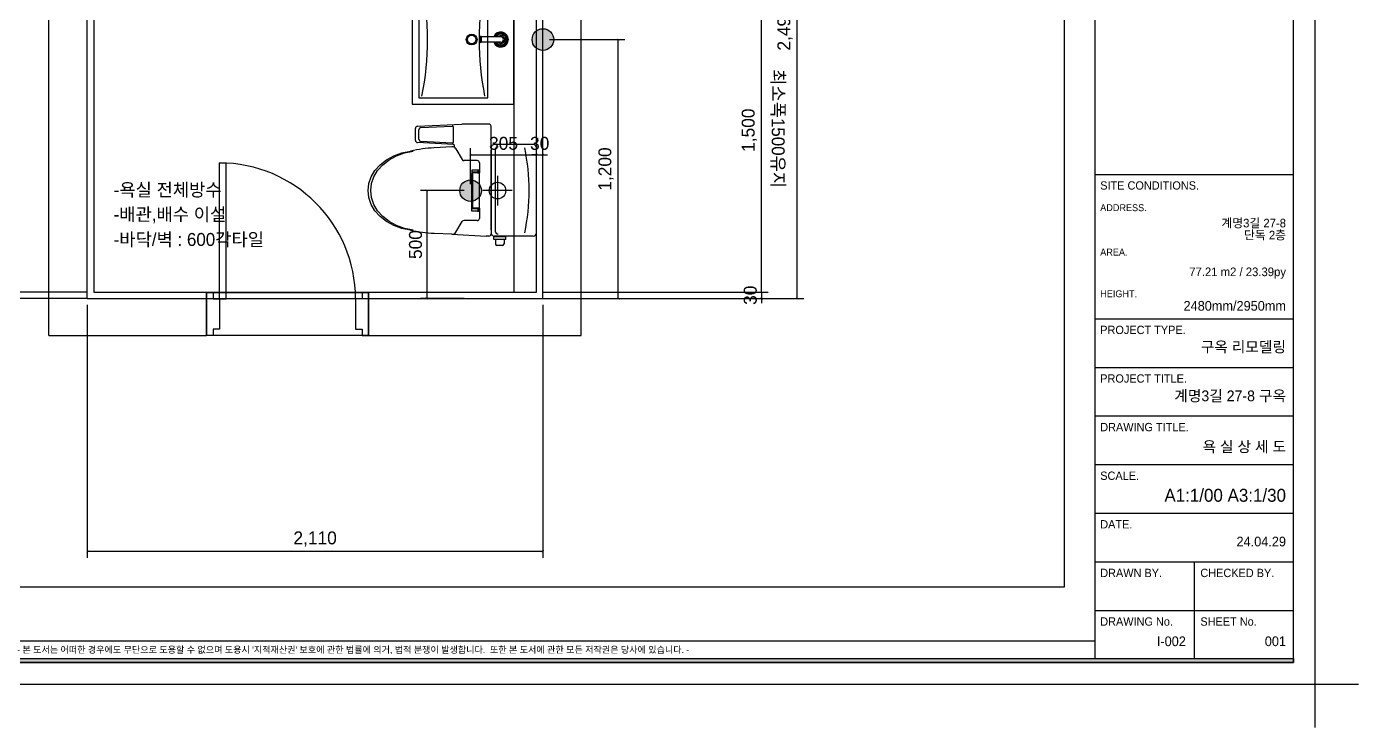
# Model space of a CAD drawing. Header units: inches. Extents: x 7740 to 83056, y -9304 to 75068.
# Drawn here: x 65773 to 71940, y 61306 to 64553 of the extents above; entities that cross this region are included whole.
import ezdxf
from ezdxf.enums import TextEntityAlignment as Align

# ---------------------------------------------------------------- set-up
doc = ezdxf.new("R2010")
doc.units = ezdxf.units.IN
doc.header["$LTSCALE"] = 50
doc.header["$MEASUREMENT"] = 0
for name, color, linetype in [('0-ELC TEXT', 7, 'Continuous'), ('02-WAL', 2, 'Continuous'), ('03-WAL NEW', 3, 'Continuous'), ('04-WIN', 4, 'Continuous'), ('06-FUR', 6, 'Continuous'), ('07-DIM', 5, 'Continuous'), ('07-DIM WAL', 5, 'Continuous'), ('9.보조선', 5, 'Continuous'), ('CO-BATH', 6, 'Continuous'), ('F-SYM', 7, 'Continuous'), ('FORM(YOURNAME)-11', 1, 'Continuous'), ('FORM(YOURNAME)-11 @ 1', 1, 'Continuous'), ('도면층2', 2, 'Continuous'), ('도면층4', 4, 'Continuous'), ('도면층5', 5, 'Continuous')]:
    doc.layers.add(name, color=color, linetype=linetype)
doc.styles.add('YOURNAME', font='HY울릉도M.TTF')
doc.styles.add('마감재', font='stylu.ttf')
doc.styles.add('코레일둥고', font='Korail_Round_Gothic_Medium.ttf')
doc.dimstyles.new('사본 벽치수 Copy of DIM-30', dxfattribs={"dimscale": 30, "dimtxt": 2, "dimasz": 0.7, "dimexe": 1, "dimexo": 1, "dimgap": 0.7, "dimtad": 1, "dimdec": 0, "dimzin": 1, "dimdsep": 46, "dimlunit": 6, "dimtxsty": '마감재', "dimblk": 'ARCHTICK', "dimcen": -0.09, "dimclrd": 256, "dimclre": 256, "dimclrt": 3, "dimadec": 0, "dimazin": 0, "dimtfac": 1, "dimtdec": 0, "dimtix": 1, "dimtmove": 2, "dimatfit": 0, "dimldrblk": 'ARCHTICK', "dimfxl": 0, "dimtolj": 1, "dimtzin": 0, "dimarcsym": 0})

# ---------------------------------------------------------------- blocks, each defined once
blk = doc.blocks.new('FORM-PLAN')
at = {"layer": 'FORM(YOURNAME)-11'}
h = blk.add_hatch(color=256, dxfattribs=at)
h.dxf.hatch_style = 1
h.paths.add_polyline_path([(-71444, 55115), (10556, 55115), (10556, 54915), (-71444, 54915)])
h.paths.add_polyline_path([(-71444, -2085), (10556, -2085), (10556, -2285), (-71444, -2285)])
at = {"layer": 'Defpoints', "color": 158}
for p, q in [((1346, 54915), (1346, -2085)), ((1346, -1285), (-71444, -1285))]:
    blk.add_line(p, q, dxfattribs=at)
for points in [[(-71444, -2285), (10556, -2285), (10556, 55115), (-71444, 55115)], [(-69444, 53115), (-64, 53115), (-64, 1215), (-69444, 1215)]]:
    blk.add_lwpolyline(points, close=True, dxfattribs=at)
at = {"layer": 'Defpoints', "color": 1}
blk.add_lwpolyline([(11556, -5285), (11556, -3285), (13556, -3285)], dxfattribs=at)
at = {"layer": 'FORM(YOURNAME)-11', "color": 14}
for p, q in [((1346, 20344), (10556, 20344)), ((1346, 13651), (10556, 13651)), ((1346, 11398), (10556, 11398)), ((1346, 9146), (10556, 9146)), ((1346, 6893), (10556, 6893)), ((1346, 4641), (10556, 4641)), ((1346, 2388), (10556, 2388)), ((5951, 2388), (5951, -2085)), ((1346, 136), (10556, 136))]:
    blk.add_line(p, q, dxfattribs=at)
at = {"layer": 'FORM(YOURNAME)-11', "color": 250}
blk.add_lwpolyline([(-72444, -3285), (11556, -3285), (11556, 56115), (-72444, 56115)], close=True, dxfattribs=at)
at = {"layer": 'FORM(YOURNAME)-11'}
blk.add_lwpolyline([(-71444, -2085), (10556, -2085), (10556, -2285), (-71444, -2285)], close=True, dxfattribs=at)
at = {"layer": 'FORM(YOURNAME)-11', "color": 14, "style": 'YOURNAME'}
for s, height, p in [('SITE CONDITIONS.', 386.14, (1603, 19829)), ('PROJECT TYPE.', 386.14, (1603, 13136)), ('PROJECT TITLE.', 386.14, (1603, 10883)), ('DRAWING TITLE.', 386.14, (1603, 8631)), ('SCALE.', 386.1, (1603, 6378)), ('DATE.', 386.1, (1603, 4126)), ('DRAWN BY.', 386.1, (1603, 1873)), ('CHECKED BY.', 386.14, (6240, 1873)), ('DRAWING No.', 386.14, (1603, -379)), ('SHEET No.', 386.1, (6240, -379))]:
    blk.add_text(s, height=height, dxfattribs=at).set_placement(p, align=Align.MIDDLE_LEFT)
at = {"layer": 'FORM(YOURNAME)-11', "color": 251, "style": 'YOURNAME'}
for s, p in [('ADDRESS.', (1603, 18799)), ('AREA.', (1603, 16740)), ('HEIGHT.', (1603, 14809))]:
    blk.add_text(s, height=321.8, dxfattribs=at).set_placement(p, align=Align.MIDDLE_LEFT)
at = {"layer": 'FORM(YOURNAME)-11', "color": 1, "style": 'YOURNAME'}
blk.add_text("- 본 도서는 어떠한 경우에도 무단으로 도용할 수 없으며 도용시 '지적재산권' 보호에 관한 법률에 의거, 법적 분쟁이 발생합니다.  또한 본 도서에 관한 모든 저작권은 당사에 있습니다. -", height=300, dxfattribs=at).set_placement((-32990, -1685), align=Align.MIDDLE_CENTER)
at = {"layer": 'FORM(YOURNAME)-11', "color": 3, "style": 'YOURNAME'}
for tag, height, p in [('1', 450, (9905, 18188)), ('2', 450, (9905, 17544)), ('3', 450, (9905, 16257)), ('4', 450, (9905, 14326)), ('5', 515, (9905, 12009)), ('6', 515, (9905, 9757)), ('7', 515, (9905, 7504)), ('8', 515, (9905, 5252)), ('9', 515, (9905, 2999)), ('10', 515, (5655, 811)), ('11', 515, (9905, 747)), ('12', 515, (5655, -1441)), ('13', 515, (9905, -1441))]:
    blk.add_attdef(tag, text='', height=height, dxfattribs=at).set_placement(p, align=Align.MIDDLE_RIGHT)
blk = doc.blocks.new('*U813')
at = {"layer": 'F-SYM'}
ref = blk.add_blockref('FORM-PLAN', (70584.2, 61834.2), dxfattribs=dict(at, xscale=0.1, yscale=0.1, zscale=0.1))
ref.add_attrib('4', '2480mm/2950mm', dxfattribs={"layer": 'FORM(YOURNAME)-11 @ 1', "color": 3, "height": 45, "style": 'YOURNAME'}).set_placement((71604.7, 63259.3), align=Align.MIDDLE_RIGHT)
ref.add_attrib('3', '77.21 m2 / 23.39py', dxfattribs={"layer": 'FORM(YOURNAME)-11 @ 1', "color": 3, "height": 40, "style": 'YOURNAME'}).set_placement((71604.7, 63416.8), align=Align.MIDDLE_RIGHT)
ref.add_attrib('2', '단독 2층', dxfattribs={"layer": 'FORM(YOURNAME)-11 @ 1', "color": 3, "height": 40, "style": 'YOURNAME'}).set_placement((71604.7, 63587), align=Align.MIDDLE_RIGHT)
ref.add_attrib('1', '계명3길 27-8', dxfattribs={"layer": 'FORM(YOURNAME)-11 @ 1', "color": 3, "height": 40, "style": 'YOURNAME'}).set_placement((71604.7, 63642.7), align=Align.MIDDLE_RIGHT)
ref.add_attrib('5', '구옥 리모델링', dxfattribs={"layer": 'FORM(YOURNAME)-11 @ 1', "color": 3, "height": 50, "style": 'YOURNAME'}).set_placement((71604.7, 63068.9), align=Align.MIDDLE_RIGHT)
ref.add_attrib('6', '계명3길 27-8 구옥', dxfattribs={"layer": 'FORM(YOURNAME)-11 @ 1', "color": 3, "height": 50, "style": 'YOURNAME'}).set_placement((71604.7, 62842), align=Align.MIDDLE_RIGHT)
ref.add_attrib('7', '욕 실 상 세 도', dxfattribs={"layer": 'FORM(YOURNAME)-11 @ 1', "color": 3, "height": 50, "style": 'YOURNAME'}).set_placement((71604.7, 62606.8), align=Align.MIDDLE_RIGHT)
ref.add_attrib('8', 'A1:1/00 A3:1/30', dxfattribs={"layer": 'FORM(YOURNAME)-11 @ 1', "color": 3, "height": 60, "style": 'YOURNAME'}).set_placement((71604.7, 62381.3), align=Align.MIDDLE_RIGHT)
ref.add_attrib('9', '24.04.29', dxfattribs={"layer": 'FORM(YOURNAME)-11 @ 1', "color": 3, "height": 45, "style": 'YOURNAME'}).set_placement((71604.7, 62167), align=Align.MIDDLE_RIGHT)
ref.add_attrib('13', '001', dxfattribs={"layer": 'FORM(YOURNAME)-11 @ 1', "color": 3, "height": 45, "style": 'YOURNAME'}).set_placement((71604.7, 61704.7), align=Align.MIDDLE_RIGHT)
ref.add_attrib('12', 'I-002', dxfattribs={"layer": 'FORM(YOURNAME)-11 @ 1', "color": 3, "height": 45, "style": 'YOURNAME'}).set_placement((71141, 61704.7), align=Align.MIDDLE_RIGHT)
blk = doc.blocks.new('B-306')
at = {"layer": 'CO-BATH'}
for p, q in [((150, 227.2), (150, 247.9)), ((157, 254.9), (183, 254.9)), ((190, 227.2), (190, 247.9)), ((0, 197), (0, -197)), ((15, 212), (195.3, 212)), ((142.3, 227.2), (197.7, 227.2)), ((142.3, 227.2), (142.3, 214.8)), ((142.3, 214.8), (197.7, 214.8)), ((191.6, -187.5), (191.6, 186.9)), ((197.7, 227.2), (197.7, 214.8)), ((210.3, -197), (210.3, 197)), ((220.3, 212), (233, 212)), ((391.1, 203.4), (233, 212)), ((372.8, 193.7), (343.9, 144.8)), ((391.1, 203.4), (473.3, 199)), ((210.3, 182.5), (210.3, -187.1)), ((264.4, 83), (264.4, 129.9)), ((274.4, 139.9), (335.3, 139.9)), ((570.3, 184.5), (610.5, 176.1)), ((582.7, 184.5), (622.9, 176.1)), ((610.5, 176.1), (648.2, 162.4)), ((622.9, 176.1), (660.6, 162.4)), ((648.2, 162.4), (682.3, 143.8)), ((660.6, 162.4), (694.7, 143.8)), ((682.3, 143.8), (711.7, 120.8)), ((694.7, 143.8), (724.1, 120.8)), ((180.3, -67.4), (180.3, 69.4)), ((210.2, -87.7), (210.2, 85.6)), ((264.4, 96), (299.2, 96)), ((264.4, 96), (264.4, 86)), ((264.4, 86), (299.2, 86)), ((264.4, 83), (264.4, -89)), ((264.4, 83), (295.2, 83)), ((269.4, 98.7), (269.4, 80.1)), ((295.2, 83), (295.2, -81)), ((299.2, 96), (299.2, -78.7)), ((711.7, 120.8), (735.6, 94.2)), ((724.1, 120.8), (748, 94.2)), ((735.6, 94.2), (753.2, 64.7)), ((748, 94.2), (765.6, 64.7)), ((753.2, 64.7), (763.9, 33.4)), ((765.6, 64.7), (776.4, 33.4)), ((111.7, 1), (248.6, 1)), ((180.2, 1), (180.2, 1)), ((763.9, 33.4), (767.6, 1)), ((767.6, 1), (763.9, -31.4)), ((776.4, 33.4), (780, 1)), ((780, 1), (776.4, -31.4)), ((763.9, -31.4), (753.2, -62.7)), ((776.4, -31.4), (765.6, -62.7)), ((264.4, -81), (295.2, -81)), ((264.4, -127.9), (264.4, -81)), ((264.4, -84), (264.4, -94)), ((264.4, -84), (299.2, -84)), ((264.4, -94), (299.2, -94)), ((269.4, -78.1), (269.4, -97.3)), ((299.2, -94), (299.2, -74.9)), ((711.7, -118.8), (682.3, -141.8)), ((724.1, -118.8), (694.7, -141.8)), ((735.6, -92.2), (711.7, -118.8)), ((748, -92.2), (724.1, -118.8)), ((753.2, -62.7), (735.6, -92.2)), ((765.6, -62.7), (748, -92.2)), ((274.4, -137.9), (335.3, -137.9)), ((373.2, -192.3), (343.9, -142.8)), ((610.5, -174.1), (570.3, -182.5)), ((622.9, -174.1), (582.7, -182.5)), ((648.2, -160.4), (610.5, -174.1)), ((660.6, -160.4), (622.9, -174.1)), ((682.3, -141.8), (648.2, -160.4)), ((694.7, -141.8), (660.6, -160.4)), ((15, -212), (195.3, -212)), ((210.3, -197), (210.3, -297.2)), ((380.2, -199.3), (380.2, -207.3)), ((384.6, -223.8), (384.6, -293)), ((384.9, -212.3), (550.8, -221.5)), ((389.9, -218.8), (535.2, -226.8)), ((391.6, -202.1), (473.3, -197)), ((544.6, -236.8), (544.6, -281.2)), ((560.3, -231.5), (560.3, -287.5)), ((220.1, -307), (345.2, -307)), ((550.7, -297.4), (345.2, -307)), ((535.1, -291.2), (389.8, -298))]:
    blk.add_line(p, q, dxfattribs=at)
blk.add_circle((180.2, 1), 38.4, dxfattribs=at)
for centre, radius, start, end in [((157, 247.9), 7, 90, 180), ((183, 247.9), 7, 0, 90), ((15, 197), 15, 90, 180), ((1014.3, 0), 980.2, 168.40606, 191.59394), ((176.6, 186.9), 15, 0, 90), ((195.3, 197), 15, 0, 90), ((220.3, 202), 10, 90, 180), ((390, 183.5), 20, 86.90307, 149.35204), ((444.4, -440.2), 639.8, 77.51488, 87.41146), ((274.4, 129.9), 10, 90, 180), ((335.3, 149.9), 10, 270, 329.35204), ((274.4, -127.9), 10, 180, 270), ((335.3, -147.9), 10, 30.64795, 90), ((444.4, 442.2), 639.8, 272.58854, 282.48512), ((15, -197), 15, 180, 270), ((176.6, -187.5), 15, 270, 0), ((195.3, -197), 15, 270, 0), ((390.4, -182.1), 20, 210.64795, 273.57222), ((385.2, -207.3), 5, 180, 266.82237), ((389.6, -223.8), 5, 86.82237, 180), ((534.6, -236.8), 10, 0, 86.82237), ((550.3, -231.5), 10, 0, 86.82237), ((220.1, -297.2), 9.82, 180, 270), ((389.6, -293), 5, 180, 272.66187), ((534.6, -281.2), 10, 272.66187, 0), ((550.3, -287.5), 10, 272.66187, 0)]:
    blk.add_arc(centre, radius, start, end, dxfattribs=at)
blk = doc.blocks.new('B-003')
at = {"layer": 'CO-BATH'}
for p, q in [((-300, 0), (-300, -470)), ((300, 0), (-300, 0)), ((300, -470), (300, 0)), ((-300, -470), (300, -470))]:
    blk.add_line(p, q, dxfattribs=at)
at = {"layer": 'CO-BATH', "color": 8}
for p, q in [((-12.5, -60), (-12.5, -150.5)), ((12.5, -60), (12.5, -150.5)), ((-270, -120), (-270, -440)), ((270, -120), (-270, -120)), ((270, -440), (270, -120)), ((-14.5, -155.5), (-14.5, -160.5)), ((-14.5, -160.5), (14.5, -160.5)), ((-13.5, -150.5), (-13.5, -155.5)), ((13.5, -150.5), (13.5, -155.5)), ((14.5, -155.5), (14.5, -160.5)), ((-270, -440), (270, -440))]:
    blk.add_line(p, q, dxfattribs=at)
at = {"layer": 'CO-BATH', "color": 251}
for p, q in [((-14.5, -155.5), (14.5, -155.5)), ((-13.5, -150.5), (13.5, -150.5))]:
    blk.add_line(p, q, dxfattribs=at)
at = {"layer": 'CO-BATH', "color": 8}
blk.add_circle((0, -195), 25, dxfattribs=at)
at = {"layer": 'CO-BATH', "color": 251}
blk.add_circle((0, -195), 20, dxfattribs=at)
at = {"layer": 'CO-BATH', "color": 8}
for radius, start, end in [(35, 290.92481, 249.07514), (12.5, 359.99998, 179.99998)]:
    blk.add_arc((0, -60), radius, start, end, dxfattribs=at)
at = {"layer": 'CO-BATH', "color": 251}
for centre, radius, start, end in [((0, -60), 30, 294.62429, 245.37566), ((0, -60), 25, 299.99998, 239.99998), ((0, -60), 18, 313.98294, 226.01701), ((0, 1201.9), 1362.4, 258.89099, 281.10901), ((0, -1761.9), 1362.4, 78.89099, 101.10901)]:
    blk.add_arc(centre, radius, start, end, dxfattribs=at)
blk = doc.blocks.new('_ARCHTICK')
at = {"color": 0, "linetype": 'ByBlock', "const_width": 0.075}
blk.add_lwpolyline([(-0.25, -0.25), (0.25, 0.25)], dxfattribs=at)
blk = doc.blocks.new('*D485')
at = {"layer": '07-DIM', "lineweight": -2}
for p, q in [((64876.3, 63323.2), (64876.3, 63344.2)), ((66053.8, 63323.2), (64846.3, 63323.2)), ((66053.8, 63293.2), (64846.3, 63293.2)), ((64876.3, 63323.2), (64876.3, 63293.2)), ((64876.3, 63293.2), (64876.3, 63272.2))]:
    blk.add_line(p, q, dxfattribs=at)
at = {"layer": 'Defpoints', "color": 0}
for p in [(64876.3, 63293.2), (66083.8, 63323.2), (66083.8, 63293.2)]:
    blk.add_point(p, dxfattribs=at)
at = {"layer": '07-DIM', "lineweight": -2, "xscale": 21, "yscale": 21, "zscale": 21}
for p, rotation in [((64876.3, 63323.2), 270), ((64876.3, 63293.2), 90)]:
    blk.add_blockref('_ARCHTICK', p, dxfattribs=dict(at, rotation=rotation))
at = {"layer": '07-DIM', "color": 3, "insert": (64824, 63308.2), "char_height": 60, "attachment_point": 5, "rotation": 90, "style": '마감재'}
blk.add_mtext('\\A1;30', dxfattribs=at)
blk = doc.blocks.new('*D486')
at = {"layer": '07-DIM', "lineweight": -2}
for p, q in [((66053.8, 64823.2), (64846.3, 64823.2)), ((64876.3, 63323.2), (64876.3, 64823.2)), ((66053.8, 63323.2), (64846.3, 63323.2))]:
    blk.add_line(p, q, dxfattribs=at)
at = {"layer": 'Defpoints', "color": 0}
for p in [(64876.3, 64823.2), (66083.8, 64823.2), (66083.8, 63323.2)]:
    blk.add_point(p, dxfattribs=at)
at = {"layer": '07-DIM', "lineweight": -2, "xscale": 21, "yscale": 21, "zscale": 21}
for p, rotation in [((64876.3, 64823.2), 90), ((64876.3, 63323.2), 270)]:
    blk.add_blockref('_ARCHTICK', p, dxfattribs=dict(at, rotation=rotation))
at = {"layer": '07-DIM', "color": 3, "insert": (64819.7, 64073.2), "char_height": 60, "attachment_point": 5, "rotation": 90, "style": '마감재'}
blk.add_mtext('\\A1;1,500', dxfattribs=at)
blk = doc.blocks.new('*D498')
at = {"layer": '07-DIM', "lineweight": -2}
for p, q in [((69176.5, 63323.2), (69176.5, 63344.2)), ((68163.8, 63323.2), (69206.5, 63323.2)), ((68163.8, 63293.2), (69206.5, 63293.2)), ((69176.5, 63323.2), (69176.5, 63293.2)), ((69176.5, 63293.2), (69176.5, 63272.2))]:
    blk.add_line(p, q, dxfattribs=at)
at = {"layer": 'Defpoints', "color": 0}
for p in [(68133.8, 63323.2), (68133.8, 63293.2), (69176.5, 63293.2)]:
    blk.add_point(p, dxfattribs=at)
at = {"layer": '07-DIM', "lineweight": -2, "xscale": 21, "yscale": 21, "zscale": 21}
for p, rotation in [((69176.5, 63323.2), 270), ((69176.5, 63293.2), 90)]:
    blk.add_blockref('_ARCHTICK', p, dxfattribs=dict(at, rotation=rotation))
at = {"layer": '07-DIM', "color": 3, "insert": (69124.2, 63308.2), "char_height": 60, "attachment_point": 5, "rotation": 90, "style": '마감재'}
blk.add_mtext('\\A1;30', dxfattribs=at)
blk = doc.blocks.new('*D499')
at = {"layer": '07-DIM', "lineweight": -2}
for p, q in [((68163.8, 64823.2), (69206.5, 64823.2)), ((69176.5, 63323.2), (69176.5, 64823.2)), ((68163.8, 63323.2), (69206.5, 63323.2))]:
    blk.add_line(p, q, dxfattribs=at)
at = {"layer": 'Defpoints', "color": 0}
for p in [(68133.8, 64823.2), (69176.5, 64823.2), (68133.8, 63323.2)]:
    blk.add_point(p, dxfattribs=at)
at = {"layer": '07-DIM', "lineweight": -2, "xscale": 21, "yscale": 21, "zscale": 21}
for p, rotation in [((69176.5, 64823.2), 90), ((69176.5, 63323.2), 270)]:
    blk.add_blockref('_ARCHTICK', p, dxfattribs=dict(at, rotation=rotation))
at = {"layer": '07-DIM', "color": 3, "insert": (69119.8, 64073.2), "char_height": 60, "attachment_point": 5, "rotation": 90, "style": '마감재'}
blk.add_mtext('\\A1;1,500', dxfattribs=at)
blk = doc.blocks.new('*D484')
at = {"layer": '07-DIM', "lineweight": -2}
for p, q in [((66053.8, 63263.2), (66053.8, 62091.7)), ((68163.8, 63263.2), (68163.8, 62091.7)), ((66053.8, 62121.7), (68163.8, 62121.7))]:
    blk.add_line(p, q, dxfattribs=at)
at = {"layer": 'Defpoints', "color": 0}
for p in [(66053.8, 63293.2), (68163.8, 63293.2), (68163.8, 62121.7)]:
    blk.add_point(p, dxfattribs=at)
at = {"layer": '07-DIM', "lineweight": -2, "xscale": 21, "yscale": 21, "zscale": 21, "rotation": 180}
blk.add_blockref('_ARCHTICK', (66053.8, 62121.7), dxfattribs=at)
at = {"layer": '07-DIM', "lineweight": -2, "xscale": 21, "yscale": 21, "zscale": 21}
blk.add_blockref('_ARCHTICK', (68163.8, 62121.7), dxfattribs=at)
at = {"layer": '07-DIM', "color": 3, "insert": (67108.8, 62178.3), "char_height": 60, "attachment_point": 5, "style": '마감재'}
blk.add_mtext('\\A1;2,110', dxfattribs=at)
blk = doc.blocks.new('*D472')
at = {"layer": '07-DIM', "lineweight": -2}
for p, q in [((68193.8, 65792.2), (69371.3, 65792.2)), ((69341.3, 63293.2), (69341.3, 65792.2)), ((68193.8, 63293.2), (69371.3, 63293.2))]:
    blk.add_line(p, q, dxfattribs=at)
at = {"layer": 'Defpoints', "color": 0}
for p in [(68163.8, 65792.2), (69341.3, 65792.2), (68163.8, 63293.2)]:
    blk.add_point(p, dxfattribs=at)
at = {"layer": '07-DIM', "lineweight": -2, "xscale": 21, "yscale": 21, "zscale": 21}
for p, rotation in [((69341.3, 65792.2), 90), ((69341.3, 63293.2), 270)]:
    blk.add_blockref('_ARCHTICK', p, dxfattribs=dict(at, rotation=rotation))
at = {"layer": '07-DIM', "color": 3, "insert": (69284.9, 64542.7), "char_height": 60, "attachment_point": 5, "rotation": 90, "style": '마감재'}
blk.add_mtext('\\A1;2,499', dxfattribs=at)
blk = doc.blocks.new('*D482')
at = {"layer": '07-DIM', "lineweight": -2}
for p, q in [((67798.8, 63793.2), (67596.4, 63793.2)), ((67626.4, 63793.2), (67626.4, 63293.2)), ((67798.8, 63293.2), (67596.4, 63293.2))]:
    blk.add_line(p, q, dxfattribs=at)
at = {"layer": 'Defpoints', "color": 0}
for p in [(67828.8, 63793.2), (67626.4, 63293.2), (67828.8, 63293.2)]:
    blk.add_point(p, dxfattribs=at)
at = {"layer": '07-DIM', "lineweight": -2, "xscale": 21, "yscale": 21, "zscale": 21}
for p, rotation in [((67626.4, 63793.2), 90), ((67626.4, 63293.2), 270)]:
    blk.add_blockref('_ARCHTICK', p, dxfattribs=dict(at, rotation=rotation))
at = {"layer": '07-DIM', "color": 3, "insert": (67573.9, 63543.2), "char_height": 60, "attachment_point": 5, "rotation": 90, "style": '마감재'}
blk.add_mtext('\\A1;500', dxfattribs=at)
blk = doc.blocks.new('*D501')
at = {"layer": '07-DIM', "lineweight": -2}
for p, q in [((67828.8, 63823.2), (67828.8, 63989.5)), ((67828.8, 63959.5), (68133.8, 63959.5)), ((68133.8, 63823.2), (68133.8, 63989.5))]:
    blk.add_line(p, q, dxfattribs=at)
at = {"layer": 'Defpoints', "color": 0}
for p in [(68133.8, 63959.5), (67828.8, 63793.2), (68133.8, 63793.2)]:
    blk.add_point(p, dxfattribs=at)
at = {"layer": '07-DIM', "lineweight": -2, "xscale": 21, "yscale": 21, "zscale": 21, "rotation": 180}
blk.add_blockref('_ARCHTICK', (67828.8, 63959.5), dxfattribs=at)
at = {"layer": '07-DIM', "lineweight": -2, "xscale": 21, "yscale": 21, "zscale": 21}
blk.add_blockref('_ARCHTICK', (68133.8, 63959.5), dxfattribs=at)
at = {"layer": '07-DIM', "color": 3, "insert": (67981.3, 64012), "char_height": 60, "attachment_point": 5, "style": '마감재'}
blk.add_mtext('\\A1;305', dxfattribs=at)
blk = doc.blocks.new('*D502')
at = {"layer": '07-DIM', "lineweight": -2}
for p, q in [((68193.8, 64493.2), (68542.7, 64493.2)), ((68512.7, 63293.2), (68512.7, 64493.2)), ((68193.8, 63293.2), (68542.7, 63293.2))]:
    blk.add_line(p, q, dxfattribs=at)
at = {"layer": 'Defpoints', "color": 0}
for p in [(68163.8, 64493.2), (68512.7, 64493.2), (68163.8, 63293.2)]:
    blk.add_point(p, dxfattribs=at)
at = {"layer": '07-DIM', "lineweight": -2, "xscale": 21, "yscale": 21, "zscale": 21}
for p, rotation in [((68512.7, 64493.2), 90), ((68512.7, 63293.2), 270)]:
    blk.add_blockref('_ARCHTICK', p, dxfattribs=dict(at, rotation=rotation))
at = {"layer": '07-DIM', "color": 3, "insert": (68456.1, 63893.2), "char_height": 60, "attachment_point": 5, "rotation": 90, "style": '마감재'}
blk.add_mtext('\\A1;1,200', dxfattribs=at)
blk = doc.blocks.new('*D505')
at = {"layer": '07-DIM', "lineweight": -2}
for p, q in [((68133.8, 63959.5), (68112.8, 63959.5)), ((68133.8, 63824.2), (68133.8, 63989.5)), ((68133.8, 63959.5), (68163.8, 63959.5)), ((68163.8, 63824.2), (68163.8, 63989.5)), ((68163.8, 63959.5), (68184.8, 63959.5))]:
    blk.add_line(p, q, dxfattribs=at)
at = {"layer": 'Defpoints', "color": 0}
for p in [(68163.8, 63959.5), (68133.8, 63794.2), (68163.8, 63794.2)]:
    blk.add_point(p, dxfattribs=at)
at = {"layer": '07-DIM', "lineweight": -2, "xscale": 21, "yscale": 21, "zscale": 21}
blk.add_blockref('_ARCHTICK', (68133.8, 63959.5), dxfattribs=at)
at = {"layer": '07-DIM', "lineweight": -2, "xscale": 21, "yscale": 21, "zscale": 21, "rotation": 180}
blk.add_blockref('_ARCHTICK', (68163.8, 63959.5), dxfattribs=at)
at = {"layer": '07-DIM', "color": 3, "insert": (68148.8, 64011.8), "char_height": 60, "attachment_point": 5, "style": '마감재'}
blk.add_mtext('\\A1;30', dxfattribs=at)

msp = doc.modelspace()

# ---------------------------------------------------------------- hatches: boundary and pattern name
h = msp.add_hatch(color=10)
h.dxf.hatch_style = 1
edge = h.paths.add_edge_path()
edge.add_arc((68163.8, 64493.2), 50, 0, 360)
h = msp.add_hatch(color=10)
h.dxf.hatch_style = 1
edge = h.paths.add_edge_path()
edge.add_arc((67828.8, 63793.2), 50, 0, 360)

# ---------------------------------------------------------------- linework, layer by layer
at = {"color": 10}
for centre in [(68163.8, 64493.2), (67828.8, 63793.2)]:
    msp.add_circle(centre, 50, dxfattribs=at)
at = {"layer": '02-WAL'}
for p, q in [((65876.3, 63121.7), (65876.3, 65979.7)), ((68341.3, 63121.7), (68341.3, 65979.7)), ((66053.8, 63293.2), (66053.8, 65792.2)), ((68163.8, 63293.2), (68163.8, 65792.2)), ((66053.8, 63293.2), (68163.8, 63293.2)), ((66606.3, 63121.7), (66606.3, 63321.7)), ((67356.3, 63121.7), (67356.3, 63321.7)), ((65876.3, 63121.7), (66606.3, 63121.7)), ((67356.3, 63121.7), (68341.3, 63121.7))]:
    msp.add_line(p, q, dxfattribs=at)
at = {"layer": '03-WAL NEW'}
msp.add_line((68028.8, 64823.2), (68028.8, 63323.2), dxfattribs=at)
at = {"layer": '04-WIN'}
for q in [(66666.3, 63922.3), (66666.3, 63921.7)]:
    msp.add_line((66666.3, 63291.7), q, dxfattribs=at)
at = {"layer": '9.보조선'}
msp.add_lwpolyline([(68133.8, 65762.2), (66083.8, 65762.2), (66083.8, 63323.2), (68133.8, 63323.2)], close=True, dxfattribs=at)
at = {"layer": '도면층2'}
for p, q in [((66606.3, 63321.7), (66606.3, 63121.7)), ((67356.3, 63321.7), (67356.3, 63121.7))]:
    msp.add_line(p, q, dxfattribs=at)
at = {"layer": '도면층4'}
for p, q in [((66666.3, 63291.7), (66666.3, 63922.3)), ((66666.3, 63922.3), (66696.3, 63922.3)), ((66696.3, 63291.7), (66696.3, 63921.7)), ((66606.3, 63121.7), (66606.3, 63321.7)), ((66606.3, 63321.7), (67356.3, 63321.7)), ((66606.3, 63321.7), (66606.3, 63121.7)), ((66666.3, 63291.7), (66696.3, 63291.7)), ((67356.3, 63321.7), (67356.3, 63121.7)), ((67356.3, 63121.7), (66606.3, 63121.7))]:
    msp.add_line(p, q, dxfattribs=at)
for points in [[(66606.3, 63321.7), (66636.3, 63321.7), (66636.3, 63291.7), (66666.3, 63291.7), (66666.3, 63151.7), (66636.3, 63151.7), (66636.3, 63121.7), (66606.3, 63121.7), (66606.3, 63321.7)], [(67356.3, 63321.7), (67326.3, 63321.7), (67326.3, 63291.7), (67296.3, 63291.7), (67296.3, 63151.7), (67326.3, 63151.7), (67326.3, 63121.7), (67356.3, 63121.7), (67356.3, 63321.7)]]:
    msp.add_lwpolyline(points, dxfattribs=at)
at = {"layer": '도면층5'}
msp.add_arc((66664.8, 63290.2), 631.5, 0.1363, 89.8637, dxfattribs=at)

# ---------------------------------------------------------------- block references
at = {"layer": '06-FUR'}
msp.add_blockref('*U813', (0, 0), dxfattribs=at)
at = {"layer": '06-FUR', "rotation": 180}
msp.add_blockref('B-306', (68133.8, 63794.2), dxfattribs=at)
at = {"layer": '07-DIM WAL', "rotation": 270}
msp.add_blockref('B-003', (68028.8, 64493.2), dxfattribs=at)

# ---------------------------------------------------------------- texts
at = {"layer": '0-ELC TEXT', "color": 10, "style": '코레일둥고'}
msp.add_text('최소폭1500유지', height=60, rotation=270, dxfattribs=at).set_placement((69223.2, 64355.9))
at = {"layer": '0-ELC TEXT', "style": '코레일둥고'}
for s, p in [('-욕실 전체방수', (66176, 63766.9)), ('-배관,배수 이설', (66176, 63653.4)), ('-바닥/벽 : 600각타일', (66176, 63536.9))]:
    msp.add_text(s, height=60, dxfattribs=at).set_placement(p)

# ---------------------------------------------------------------- dimensions: what is measured, and where the dimension line sits
at = {"layer": '07-DIM'}
for base, p1, p2, picture, middle in [((69341.3, 65792.2), (68163.8, 63293.2), (68163.8, 65792.2), '*D472', (69284.9, 64542.7)), ((64876.3, 64823.2), (66083.8, 63323.2), (66083.8, 64823.2), '*D486', (64819.7, 64073.2)), ((69176.5, 64823.2), (68133.8, 63323.2), (68133.8, 64823.2), '*D499', (69119.8, 64073.2)), ((67626.4, 63293.2), (67828.8, 63793.2), (67828.8, 63293.2), '*D482', (67573.9, 63543.2)), ((64876.3, 63293.2), (66083.8, 63323.2), (66083.8, 63293.2), '*D485', (64824, 63308.2)), ((69176.5, 63293.2), (68133.8, 63323.2), (68133.8, 63293.2), '*D498', (69124.2, 63308.2))]:
    dim = msp.add_linear_dim(base=base, p1=p1, p2=p2, angle=90, dimstyle='사본 벽치수 Copy of DIM-30', override={"dimfxl": 1.25}, dxfattribs=at)
    dim.commit()
    dim.dimension.update_dxf_attribs({"geometry": picture, "text_midpoint": middle})
dim = msp.add_linear_dim(base=(68512.7, 64493.2), p1=(68163.8, 63293.2), p2=(68163.8, 64493.2), angle=90, dimstyle='사본 벽치수 Copy of DIM-30', dxfattribs=at)
dim.commit()
dim.dimension.update_dxf_attribs({"geometry": '*D502', "text_midpoint": (68456.1, 63893.2)})
for base, p1, p2, picture, middle in [((68133.8, 63959.5), (67828.8, 63793.2), (68133.8, 63793.2), '*D501', (67981.3, 64012)), ((68163.8, 62121.7), (66053.8, 63293.2), (68163.8, 63293.2), '*D484', (67108.8, 62178.3))]:
    dim = msp.add_linear_dim(base=base, p1=p1, p2=p2, dimstyle='사본 벽치수 Copy of DIM-30', override={"dimfxl": 1.25}, dxfattribs=at)
    dim.commit()
    dim.dimension.update_dxf_attribs({"geometry": picture, "text_midpoint": middle})
dim = msp.add_linear_dim(base=(68163.8, 63959.5), p1=(68133.8, 63794.2), p2=(68163.8, 63794.2), dimstyle='사본 벽치수 Copy of DIM-30', dxfattribs=at)
dim.commit()
dim.dimension.update_dxf_attribs({"geometry": '*D505', "text_midpoint": (68148.8, 64011.8)})

doc.saveas('drawing.dxf')
